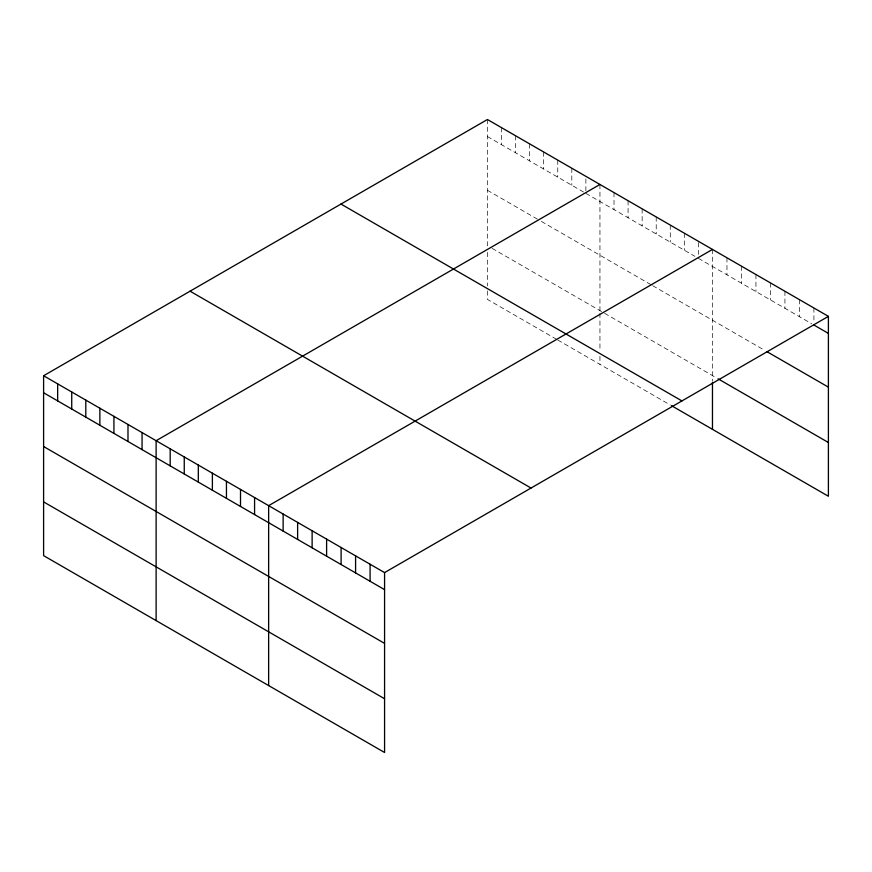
<?xml version="1.0" encoding="UTF-8"?>
<svg xmlns="http://www.w3.org/2000/svg" width="872" height="872" viewBox="0 0 872 872"><rect width="100%" height="100%" fill="white"/><g stroke="black" fill="none" stroke-linecap="round" stroke-linejoin="round"><path stroke-width="0.65" stroke-dasharray="4.36 3.27" d="M487.426 119.508L487.426 245.653L490.947 247.681M487.426 136.533L583.542 192.025M585.886 193.377L694.886 256.314M698.407 258.341L811.679 323.741M487.426 190.281L540.171 220.736M541.338 221.412L651.515 285.013M652.692 285.7L764.864 350.457M492.113 248.357L603.468 312.645M604.634 313.321L716.926 378.154M556.576 339.317L487.426 299.401L487.426 288.643M557.753 340.004L670.274 404.968M813.914 308.001L813.914 322.411M799.417 299.63L799.417 316.667M784.931 291.259L784.931 308.296M770.434 282.899L770.434 299.924M755.948 274.527L755.948 291.564M741.451 266.167L741.451 283.193M726.965 257.796L726.965 274.833M712.468 249.436L712.468 380.955M698.407 242.623L698.407 254.417M684.335 233.195L684.335 250.22M670.274 225.074L670.274 242.1M656.213 216.954L656.213 233.979M642.141 208.833L642.141 225.859M628.08 200.713L628.08 217.738M614.008 192.592L614.008 209.618M599.947 184.472L599.947 310.617M599.947 313.299L599.947 350.925M599.947 356.299L599.947 364.365M585.886 178.967L585.886 190.761M571.814 168.231L571.814 185.256M557.753 160.11L557.753 177.136M543.681 151.99L543.681 169.015M529.62 143.869L529.62 160.895M515.559 135.749L515.559 152.774M501.487 127.628L501.487 144.654M487.426 252.368L487.426 285.962"/><path stroke-width="1.31" d="M828.4 316.362L384.574 572.599L384.574 752.492L43.6 555.638L43.6 375.745L487.426 119.508L828.4 316.362L828.4 496.255L671.44 405.644M599.947 184.472L156.121 440.709L156.121 620.602M712.468 249.436L268.641 505.673L268.641 685.566M813.914 325.027L828.4 333.398M767.088 351.743L828.4 387.135M718.038 378.797L828.4 442.507M340.963 204.059L681.937 400.924M190.063 291.183L531.037 488.048M43.6 375.745L384.574 572.599M43.6 392.771L384.574 589.636M43.6 446.519L384.574 643.383M43.6 501.891L384.574 698.755M712.468 382.296L712.468 429.329M370.088 564.239L370.088 581.264M355.591 555.867L355.591 572.904M341.105 547.507L341.105 564.533M326.608 539.136L326.608 556.173M312.122 530.776L312.122 547.801M297.625 522.404L297.625 539.441M283.138 514.033L283.138 531.07M254.58 497.552L254.58 514.578M240.509 489.432L240.509 506.458M226.448 481.311L226.448 498.337M212.387 473.191L212.387 490.217M198.315 465.07L198.315 482.096M184.254 456.95L184.254 473.976M170.182 448.829L170.182 465.855M142.06 432.588L142.06 449.614M127.988 424.468L127.988 441.494M113.927 416.347L113.927 433.373M99.866 408.227L99.866 425.253M85.794 400.106L85.794 417.132M71.733 391.986L71.733 409.012M57.661 383.865L57.661 400.891"/></g></svg>
